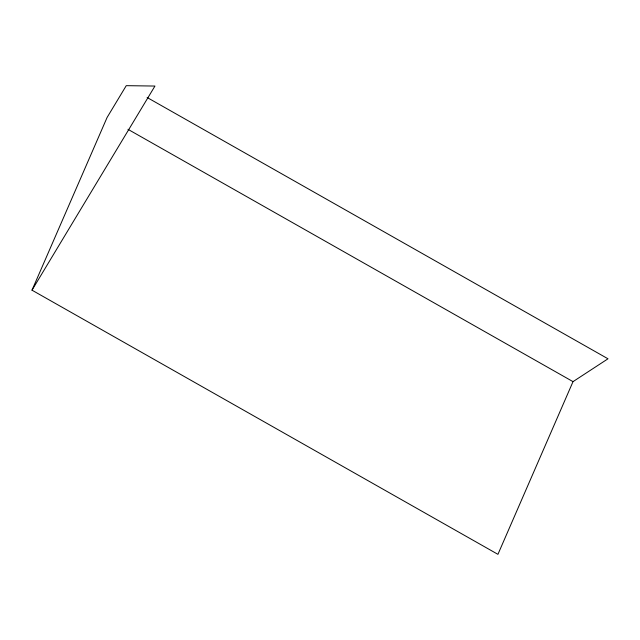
<?xml version="1.0" encoding="UTF-8"?>
<svg xmlns="http://www.w3.org/2000/svg" width="640" height="640" viewBox="0 0 640 640"><rect width="100%" height="100%" fill="white"/><g stroke="black" fill="none" stroke-linecap="round" stroke-linejoin="round"><path stroke-width="0.96" d="M32 290.176L107.088 117.48L126.256 85.664L154.952 86.056L32 290.176L497.936 554.336L573.024 381.64L608 358.792L147.128 97.496M127.952 129.312L573.024 381.64"/></g></svg>
